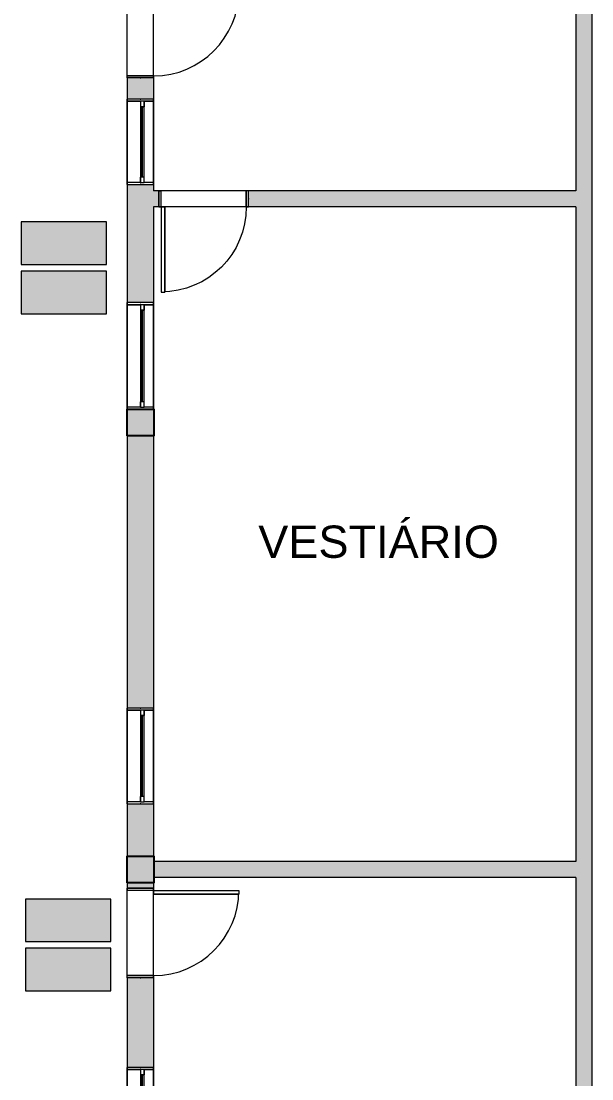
# Model space of a CAD drawing. Header units: metres. Extents: x 512 to 829, y -209 to 245.
# Drawn here: x 724.45 to 729.81, y -96.14 to -86.21 of the extents above; entities that cross this region are included whole.
import ezdxf

# ---------------------------------------------------------------- set-up
doc = ezdxf.new("R2010")
doc.units = ezdxf.units.M
doc.header["$LTSCALE"] = 0.508
doc.set_wipeout_variables(frame=1)
doc.header["$PDSIZE"] = -2
for name, color, linetype, lineweight in [('CONTORNO', 7, 'Continuous', 15), ('COVID-TAPETE SANITIZANTE', 20, 'Continuous', 5), ('Dimensões', 7, 'Continuous', 5), ('None', 7, 'Continuous', 5), ('NãoImprimir', 7, 'Continuous', 5), ('Peitoris', 2, 'Continuous', 5), ('Telhado-Princ', 7, 'Continuous', 5)]:
    doc.layers.add(name, color=color, linetype=linetype, lineweight=lineweight)
doc.styles.add('Arial', font='arial.ttf')

# ---------------------------------------------------------------- blocks, each defined once
blk = doc.blocks.new('Grupo-1800')
at = {"color": 7, "linetype": 'Continuous', "lineweight": 5}
for points in [[(-0.5, 0.125), (-0.48095, 0.125), (-0.48095, -0.125), (-0.5, -0.125)], [(0.48095, 0.125), (0.5, 0.125), (0.5, -0.125), (0.48095, -0.125)]]:
    blk.add_wipeout(points, dxfattribs=at).dxf.layer = 'None'
at = {"layer": 'None', "color": 7, "linetype": 'Continuous', "lineweight": 5}
for points in [[(-0.5, 0.125), (-0.48095, 0.125), (-0.48095, -0.125), (-0.5, -0.125)], [(0.48095, 0.125), (0.5, 0.125), (0.5, -0.125), (0.48095, -0.125)]]:
    blk.add_lwpolyline(points, close=True, dxfattribs=at)
blk = doc.blocks.new('Grupo-1801')
at = {"layer": 'None', "color": 7}
blk.add_blockref('Grupo-1800', (0, 0), dxfattribs=at)
at = {"layer": 'None', "color": 7, "linetype": 'Continuous', "lineweight": 5}
for p, q in [((-0.5, 0.125), (-0.48095, 0.125)), ((-0.48095, 0.125), (-0.48095, -0.125)), ((0.5, 0.125), (0.48095, 0.125)), ((0.48095, 0.125), (0.48095, -0.125)), ((-0.5, -0.125), (-0.48095, -0.125)), ((0.5, -0.125), (0.48095, -0.125))]:
    blk.add_line(p, q, dxfattribs=at)
blk = doc.blocks.new('Grupo-1802')
at = {"layer": 'None', "color": 7, "linetype": 'Continuous', "lineweight": 5}
for p, q in [((-0.48095, 0.034925), (-0.48095, 0)), ((0.48095, 0.034925), (0.48095, 0))]:
    blk.add_line(p, q, dxfattribs=at)
blk = doc.blocks.new('Grupo-1803')
at = {"color": 7, "linetype": 'Continuous', "lineweight": 5}
for points in [[(-0.48095, 0.034925), (-0.43015, 0.034925), (-0.43015, 0), (-0.48095, 0)], [(0.43015, 0.034925), (0.48095, 0.034925), (0.48095, 0), (0.43015, 0)]]:
    blk.add_wipeout(points, dxfattribs=at).dxf.layer = 'None'
at = {"layer": 'None', "color": 7, "linetype": 'Continuous', "lineweight": 5}
for points in [[(-0.48095, 0.034925), (-0.43015, 0.034925), (-0.43015, 0), (-0.48095, 0)], [(0.43015, 0.034925), (0.48095, 0.034925), (0.48095, 0), (0.43015, 0)]]:
    blk.add_lwpolyline(points, close=True, dxfattribs=at)
blk = doc.blocks.new('Grupo-1804')
at = {"layer": 'None', "color": 7}
blk.add_blockref('Grupo-1802', (0, 0), dxfattribs=at)
at = {"color": 7, "linetype": 'Continuous', "lineweight": 5}
blk.add_wipeout([(-0.43015, 0.034925), (0.43015, 0.034925), (0.43015, 0), (-0.43015, 0)], dxfattribs=at).dxf.layer = 'None'
at = {"layer": 'None', "color": 7, "linetype": 'Continuous', "lineweight": 5}
blk.add_lwpolyline([(-0.43015, 0.034925), (0.43015, 0.034925), (0.43015, 0), (-0.43015, 0)], close=True, dxfattribs=at)
at = {"layer": 'None', "color": 7}
blk.add_blockref('Grupo-1803', (0, 0), dxfattribs=at)
at = {"layer": 'None', "color": 7, "linetype": 'Continuous', "lineweight": 5}
for p, q in [((-0.48095, 0.034925), (-0.43015, 0.034925)), ((-0.48095, 0), (-0.43015, 0)), ((-0.43015, 0.034925), (-0.43015, 0)), ((0.48095, 0.034925), (0.43015, 0.034925)), ((0.43015, 0.034925), (0.43015, 0)), ((0.48095, 0), (0.43015, 0))]:
    blk.add_line(p, q, dxfattribs=at)
blk = doc.blocks.new('Grupo-1805')
at = {"color": 7, "linetype": 'Continuous', "lineweight": 9}
blk.add_wipeout([(-0.4301, 0.0181), (0.4301, 0.0181), (0.4301, 0.0168), (-0.4301, 0.0168)], dxfattribs=at).dxf.layer = 'None'
blk = doc.blocks.new('Grupo-1806')
at = {"layer": 'None', "color": 7}
blk.add_blockref('Grupo-1805', (0, 0), dxfattribs=at)
at = {"layer": 'None', "color": 7, "linetype": 'Continuous', "lineweight": 25}
for p, q in [((-0.4301, 0.0181), (0.4301, 0.0181)), ((-0.4301, 0.0168), (0.4301, 0.0168))]:
    blk.add_line(p, q, dxfattribs=at)
blk = doc.blocks.new('Grupo-1807')
at = {"layer": 'None', "color": 7, "linetype": 'Continuous', "lineweight": 20}
for p, q in [((0.5, 0.125), (-0.5, 0.125)), ((0.5, -0.125), (-0.5, -0.125))]:
    blk.add_line(p, q, dxfattribs=at)
blk = doc.blocks.new('Window (2D)-164')
at = {"color": 7, "linetype": 'Continuous', "lineweight": 5}
blk.add_wipeout([(-0.5, 0.125), (0.5, 0.125), (0.5, -0.125), (-0.5, -0.125)], dxfattribs=at).dxf.layer = 'None'
at = {"layer": 'None', "color": 7}
blk.add_blockref('Grupo-1801', (0, 0), dxfattribs=at)
at = {"layer": 'None', "color": 7, "linetype": 'Continuous', "lineweight": 5}
for p, q in [((-0.5, 0.125), (0.5, 0.125)), ((-0.5, -0.125), (0.5, -0.125))]:
    blk.add_line(p, q, dxfattribs=at)
at = {"layer": 'NãoImprimir', "linetype": 'Continuous'}
for p in [(-0.5, 0), (0.5, 0)]:
    blk.add_point(p, dxfattribs=at)
at = {"layer": 'Peitoris'}
blk.add_blockref('Grupo-1804', (0, 0), dxfattribs=at)
blk.add_blockref('Grupo-1806', (0, 0), dxfattribs=at)
at = {"layer": 'Telhado-Princ'}
blk.add_blockref('Grupo-1807', (0, 0), dxfattribs=at)
blk = doc.blocks.new('Grupo-1808')
at = {"color": 7, "linetype": 'Continuous', "lineweight": 5}
for points in [[(-0.4, 0.125), (-0.38095, 0.125), (-0.38095, -0.125), (-0.4, -0.125)], [(0.38095, 0.125), (0.4, 0.125), (0.4, -0.125), (0.38095, -0.125)]]:
    blk.add_wipeout(points, dxfattribs=at).dxf.layer = 'None'
at = {"layer": 'None', "color": 7, "linetype": 'Continuous', "lineweight": 5}
for points in [[(-0.4, 0.125), (-0.38095, 0.125), (-0.38095, -0.125), (-0.4, -0.125)], [(0.38095, 0.125), (0.4, 0.125), (0.4, -0.125), (0.38095, -0.125)]]:
    blk.add_lwpolyline(points, close=True, dxfattribs=at)
blk = doc.blocks.new('Grupo-1809')
at = {"layer": 'None', "color": 7}
blk.add_blockref('Grupo-1808', (0, 0), dxfattribs=at)
at = {"layer": 'None', "color": 7, "linetype": 'Continuous', "lineweight": 5}
for p, q in [((-0.4, 0.125), (-0.38095, 0.125)), ((-0.38095, 0.125), (-0.38095, -0.125)), ((0.4, 0.125), (0.38095, 0.125)), ((0.38095, 0.125), (0.38095, -0.125)), ((-0.4, -0.125), (-0.38095, -0.125)), ((0.4, -0.125), (0.38095, -0.125))]:
    blk.add_line(p, q, dxfattribs=at)
blk = doc.blocks.new('Grupo-1810')
at = {"layer": 'None', "color": 7, "linetype": 'Continuous', "lineweight": 5}
for p, q in [((-0.38095, 0.034925), (-0.38095, 0)), ((0.38095, 0.034925), (0.38095, 0))]:
    blk.add_line(p, q, dxfattribs=at)
blk = doc.blocks.new('Grupo-1811')
at = {"color": 7, "linetype": 'Continuous', "lineweight": 5}
for points in [[(-0.38095, 0.034925), (-0.33015, 0.034925), (-0.33015, 0), (-0.38095, 0)], [(0.33015, 0.034925), (0.38095, 0.034925), (0.38095, 0), (0.33015, 0)]]:
    blk.add_wipeout(points, dxfattribs=at).dxf.layer = 'None'
at = {"layer": 'None', "color": 7, "linetype": 'Continuous', "lineweight": 5}
for points in [[(-0.38095, 0.034925), (-0.33015, 0.034925), (-0.33015, 0), (-0.38095, 0)], [(0.33015, 0.034925), (0.38095, 0.034925), (0.38095, 0), (0.33015, 0)]]:
    blk.add_lwpolyline(points, close=True, dxfattribs=at)
blk = doc.blocks.new('Grupo-1812')
at = {"layer": 'None', "color": 7}
blk.add_blockref('Grupo-1810', (0, 0), dxfattribs=at)
at = {"color": 7, "linetype": 'Continuous', "lineweight": 5}
blk.add_wipeout([(-0.33015, 0.034925), (0.33015, 0.034925), (0.33015, 0), (-0.33015, 0)], dxfattribs=at).dxf.layer = 'None'
at = {"layer": 'None', "color": 7, "linetype": 'Continuous', "lineweight": 5}
blk.add_lwpolyline([(-0.33015, 0.034925), (0.33015, 0.034925), (0.33015, 0), (-0.33015, 0)], close=True, dxfattribs=at)
at = {"layer": 'None', "color": 7}
blk.add_blockref('Grupo-1811', (0, 0), dxfattribs=at)
at = {"layer": 'None', "color": 7, "linetype": 'Continuous', "lineweight": 5}
for p, q in [((-0.38095, 0.034925), (-0.33015, 0.034925)), ((-0.38095, 0), (-0.33015, 0)), ((-0.33015, 0.034925), (-0.33015, 0)), ((0.38095, 0.034925), (0.33015, 0.034925)), ((0.33015, 0.034925), (0.33015, 0)), ((0.38095, 0), (0.33015, 0))]:
    blk.add_line(p, q, dxfattribs=at)
blk = doc.blocks.new('Grupo-1813')
at = {"color": 7, "linetype": 'Continuous', "lineweight": 9}
blk.add_wipeout([(-0.3301, 0.0181), (0.3301, 0.0181), (0.3301, 0.0168), (-0.3301, 0.0168)], dxfattribs=at).dxf.layer = 'None'
blk = doc.blocks.new('Grupo-1814')
at = {"layer": 'None', "color": 7}
blk.add_blockref('Grupo-1813', (0, 0), dxfattribs=at)
at = {"layer": 'None', "color": 7, "linetype": 'Continuous', "lineweight": 25}
for p, q in [((-0.3301, 0.0181), (0.3301, 0.0181)), ((-0.3301, 0.0168), (0.3301, 0.0168))]:
    blk.add_line(p, q, dxfattribs=at)
blk = doc.blocks.new('Grupo-1815')
at = {"layer": 'None', "color": 7, "linetype": 'Continuous', "lineweight": 20}
for p, q in [((0.4, 0.125), (-0.4, 0.125)), ((0.4, -0.125), (-0.4, -0.125))]:
    blk.add_line(p, q, dxfattribs=at)
blk = doc.blocks.new('Window (2D)-165')
at = {"color": 7, "linetype": 'Continuous', "lineweight": 5}
blk.add_wipeout([(-0.4, 0.125), (0.4, 0.125), (0.4, -0.125), (-0.4, -0.125)], dxfattribs=at).dxf.layer = 'None'
at = {"layer": 'None', "color": 7}
blk.add_blockref('Grupo-1809', (0, 0), dxfattribs=at)
at = {"layer": 'None', "color": 7, "linetype": 'Continuous', "lineweight": 5}
for p, q in [((-0.4, 0.125), (0.4, 0.125)), ((-0.4, -0.125), (0.4, -0.125))]:
    blk.add_line(p, q, dxfattribs=at)
at = {"layer": 'NãoImprimir', "linetype": 'Continuous'}
for p in [(-0.4, 0), (0.4, 0)]:
    blk.add_point(p, dxfattribs=at)
at = {"layer": 'Peitoris'}
blk.add_blockref('Grupo-1812', (0, 0), dxfattribs=at)
blk.add_blockref('Grupo-1814', (0, 0), dxfattribs=at)
at = {"layer": 'Telhado-Princ'}
blk.add_blockref('Grupo-1815', (0, 0), dxfattribs=at)
blk = doc.blocks.new('Grupo-1816')
at = {"color": 7, "linetype": 'Continuous', "lineweight": 5}
for points in [[(-0.45, 0.125), (-0.43095, 0.125), (-0.43095, -0.125), (-0.45, -0.125)], [(0.43095, 0.125), (0.45, 0.125), (0.45, -0.125), (0.43095, -0.125)]]:
    blk.add_wipeout(points, dxfattribs=at).dxf.layer = 'None'
at = {"layer": 'None', "color": 7, "linetype": 'Continuous', "lineweight": 5}
for points in [[(-0.45, 0.125), (-0.43095, 0.125), (-0.43095, -0.125), (-0.45, -0.125)], [(0.43095, 0.125), (0.45, 0.125), (0.45, -0.125), (0.43095, -0.125)]]:
    blk.add_lwpolyline(points, close=True, dxfattribs=at)
blk = doc.blocks.new('Grupo-1817')
at = {"layer": 'None', "color": 7}
blk.add_blockref('Grupo-1816', (0, 0), dxfattribs=at)
at = {"layer": 'None', "color": 7, "linetype": 'Continuous', "lineweight": 5}
for p, q in [((-0.45, 0.125), (-0.43095, 0.125)), ((-0.43095, 0.125), (-0.43095, -0.125)), ((0.45, 0.125), (0.43095, 0.125)), ((0.43095, 0.125), (0.43095, -0.125)), ((-0.45, -0.125), (-0.43095, -0.125)), ((0.45, -0.125), (0.43095, -0.125))]:
    blk.add_line(p, q, dxfattribs=at)
blk = doc.blocks.new('Grupo-1818')
at = {"layer": 'None', "color": 7, "linetype": 'Continuous', "lineweight": 5}
for p, q in [((-0.43095, 0.034925), (-0.43095, 0)), ((0.43095, 0.034925), (0.43095, 0))]:
    blk.add_line(p, q, dxfattribs=at)
blk = doc.blocks.new('Grupo-1819')
at = {"color": 7, "linetype": 'Continuous', "lineweight": 5}
for points in [[(-0.43095, 0.034925), (-0.38015, 0.034925), (-0.38015, 0), (-0.43095, 0)], [(0.38015, 0.034925), (0.43095, 0.034925), (0.43095, 0), (0.38015, 0)]]:
    blk.add_wipeout(points, dxfattribs=at).dxf.layer = 'None'
at = {"layer": 'None', "color": 7, "linetype": 'Continuous', "lineweight": 5}
for points in [[(-0.43095, 0.034925), (-0.38015, 0.034925), (-0.38015, 0), (-0.43095, 0)], [(0.38015, 0.034925), (0.43095, 0.034925), (0.43095, 0), (0.38015, 0)]]:
    blk.add_lwpolyline(points, close=True, dxfattribs=at)
blk = doc.blocks.new('Grupo-1820')
at = {"layer": 'None', "color": 7}
blk.add_blockref('Grupo-1818', (0, 0), dxfattribs=at)
at = {"color": 7, "linetype": 'Continuous', "lineweight": 5}
blk.add_wipeout([(-0.38015, 0.034925), (0.38015, 0.034925), (0.38015, 0), (-0.38015, 0)], dxfattribs=at).dxf.layer = 'None'
at = {"layer": 'None', "color": 7, "linetype": 'Continuous', "lineweight": 5}
blk.add_lwpolyline([(-0.38015, 0.034925), (0.38015, 0.034925), (0.38015, 0), (-0.38015, 0)], close=True, dxfattribs=at)
at = {"layer": 'None', "color": 7}
blk.add_blockref('Grupo-1819', (0, 0), dxfattribs=at)
at = {"layer": 'None', "color": 7, "linetype": 'Continuous', "lineweight": 5}
for p, q in [((-0.43095, 0.034925), (-0.38015, 0.034925)), ((-0.43095, 0), (-0.38015, 0)), ((-0.38015, 0.034925), (-0.38015, 0)), ((0.43095, 0.034925), (0.38015, 0.034925)), ((0.38015, 0.034925), (0.38015, 0)), ((0.43095, 0), (0.38015, 0))]:
    blk.add_line(p, q, dxfattribs=at)
blk = doc.blocks.new('Grupo-1821')
at = {"color": 7, "linetype": 'Continuous', "lineweight": 9}
blk.add_wipeout([(-0.3801, 0.0181), (0.3801, 0.0181), (0.3801, 0.0168), (-0.3801, 0.0168)], dxfattribs=at).dxf.layer = 'None'
blk = doc.blocks.new('Grupo-1822')
at = {"layer": 'None', "color": 7}
blk.add_blockref('Grupo-1821', (0, 0), dxfattribs=at)
at = {"layer": 'None', "color": 7, "linetype": 'Continuous', "lineweight": 25}
for p, q in [((-0.3801, 0.0181), (0.3801, 0.0181)), ((-0.3801, 0.0168), (0.3801, 0.0168))]:
    blk.add_line(p, q, dxfattribs=at)
blk = doc.blocks.new('Grupo-1823')
at = {"layer": 'None', "color": 7, "linetype": 'Continuous', "lineweight": 20}
for p, q in [((0.45, 0.125), (-0.45, 0.125)), ((0.45, -0.125), (-0.45, -0.125))]:
    blk.add_line(p, q, dxfattribs=at)
blk = doc.blocks.new('Window (2D)-166')
at = {"color": 7, "linetype": 'Continuous', "lineweight": 5}
blk.add_wipeout([(-0.45, 0.125), (0.45, 0.125), (0.45, -0.125), (-0.45, -0.125)], dxfattribs=at).dxf.layer = 'None'
at = {"layer": 'None', "color": 7}
blk.add_blockref('Grupo-1817', (0, 0), dxfattribs=at)
at = {"layer": 'None', "color": 7, "linetype": 'Continuous', "lineweight": 5}
for p, q in [((-0.45, 0.125), (0.45, 0.125)), ((-0.45, -0.125), (0.45, -0.125))]:
    blk.add_line(p, q, dxfattribs=at)
at = {"layer": 'NãoImprimir', "linetype": 'Continuous'}
for p in [(-0.45, 0), (0.45, 0)]:
    blk.add_point(p, dxfattribs=at)
at = {"layer": 'Peitoris'}
blk.add_blockref('Grupo-1820', (0, 0), dxfattribs=at)
blk.add_blockref('Grupo-1822', (0, 0), dxfattribs=at)
at = {"layer": 'Telhado-Princ'}
blk.add_blockref('Grupo-1823', (0, 0), dxfattribs=at)
blk = doc.blocks.new('Grupo-1824')
at = {"layer": 'None', "color": 7, "linetype": 'Continuous', "lineweight": 5}
for p, q in [((-0.42, 0.125), (-0.42, -0.125)), ((0.42, 0.125), (0.42, -0.125))]:
    blk.add_line(p, q, dxfattribs=at)
blk = doc.blocks.new('Grupo-1825')
at = {"color": 7, "linetype": 'Continuous', "lineweight": 5}
for points in [[(-0.42, 0.125), (-0.4, 0.125), (-0.4, -0.125), (-0.42, -0.125)], [(0.4, 0.125), (0.42, 0.125), (0.42, -0.125), (0.4, -0.125)]]:
    blk.add_wipeout(points, dxfattribs=at).dxf.layer = 'None'
at = {"layer": 'None', "color": 7, "linetype": 'Continuous', "lineweight": 5}
for points in [[(-0.42, 0.125), (-0.4, 0.125), (-0.4, -0.125), (-0.42, -0.125)], [(0.4, 0.125), (0.42, 0.125), (0.42, -0.125), (0.4, -0.125)]]:
    blk.add_lwpolyline(points, close=True, dxfattribs=at)
blk = doc.blocks.new('Grupo-1826')
at = {"layer": 'None', "color": 7}
blk.add_blockref('Grupo-1824', (0, 0), dxfattribs=at)
blk.add_blockref('Grupo-1825', (0, 0), dxfattribs=at)
at = {"layer": 'None', "color": 7, "linetype": 'Continuous', "lineweight": 5}
for p, q in [((-0.42, 0.125), (-0.4, 0.125)), ((-0.4, 0.125), (-0.4, -0.125)), ((0.42, 0.125), (0.4, 0.125)), ((0.4, 0.125), (0.4, -0.125)), ((-0.42, -0.125), (-0.4, -0.125)), ((0.42, -0.125), (0.4, -0.125))]:
    blk.add_line(p, q, dxfattribs=at)
blk = doc.blocks.new('Grupo-1827')
at = {"layer": 'None', "color": 7, "linetype": 'Continuous', "lineweight": 5}
blk.add_arc((-0.4, 0.125), 0.8, 0, 90, dxfattribs=at)
blk = doc.blocks.new('Grupo-1828')
at = {"color": 7, "linetype": 'Continuous', "lineweight": 5}
blk.add_wipeout([(-0.4, 0.125), (-0.4, 0.925), (-0.365, 0.925), (-0.365, 0.125)], dxfattribs=at).dxf.layer = 'None'
at = {"layer": 'None', "color": 7, "linetype": 'Continuous', "lineweight": 5}
blk.add_lwpolyline([(-0.4, 0.125), (-0.4, 0.925), (-0.365, 0.925), (-0.365, 0.125)], close=True, dxfattribs=at)
blk = doc.blocks.new('Grupo-1829')
at = {"layer": 'None', "color": 7}
blk.add_blockref('Grupo-1828', (0, 0), dxfattribs=at)
at = {"layer": 'None', "color": 7, "linetype": 'Continuous', "lineweight": 5}
for p, q in [((-0.4, 0.125), (-0.4, 0.925)), ((-0.4, 0.925), (-0.365, 0.925)), ((-0.365, 0.125), (-0.365, 0.925)), ((-0.4, 0.125), (-0.365, 0.125))]:
    blk.add_line(p, q, dxfattribs=at)
blk = doc.blocks.new('Grupo-1830')
at = {"layer": 'Peitoris', "color": 7}
blk.add_blockref('Grupo-1829', (0, 0), dxfattribs=at)
blk = doc.blocks.new('Grupo-1831')
at = {"layer": 'None', "color": 7, "linetype": 'Continuous', "lineweight": 5}
for p, q in [((0.42, 0.125), (-0.42, 0.125)), ((0.42, -0.125), (-0.42, -0.125))]:
    blk.add_line(p, q, dxfattribs=at)
blk = doc.blocks.new('Door (2D)-58')
at = {"layer": 'None', "color": 7}
blk.add_blockref('Grupo-1826', (0, 0), dxfattribs=at)
at = {"layer": 'NãoImprimir', "color": 7, "linetype": 'Continuous', "lineweight": 5}
for p in [(-0.42, 0), (0.42, 0)]:
    blk.add_point(p, dxfattribs=at)
at = {"layer": 'Peitoris', "color": 7}
blk.add_blockref('Grupo-1827', (0, 0), dxfattribs=at)
at = {"layer": 'None', "color": 7}
blk.add_blockref('Grupo-1830', (0, 0), dxfattribs=at)
at = {"layer": 'Telhado-Princ', "color": 7}
blk.add_blockref('Grupo-1831', (0, 0), dxfattribs=at)
blk = doc.blocks.new('Grupo-1840')
at = {"layer": 'None', "color": 7, "linetype": 'Continuous', "lineweight": 5}
for p, q in [((-0.42, 0.125), (-0.42, -0.125)), ((0.42, 0.125), (0.42, -0.125))]:
    blk.add_line(p, q, dxfattribs=at)
blk = doc.blocks.new('Grupo-1841')
at = {"color": 7, "linetype": 'Continuous', "lineweight": 5}
for points in [[(-0.42, 0.125), (-0.4, 0.125), (-0.4, -0.125), (-0.42, -0.125)], [(0.4, 0.125), (0.42, 0.125), (0.42, -0.125), (0.4, -0.125)]]:
    blk.add_wipeout(points, dxfattribs=at).dxf.layer = 'None'
at = {"layer": 'None', "color": 7, "linetype": 'Continuous', "lineweight": 5}
for points in [[(-0.42, 0.125), (-0.4, 0.125), (-0.4, -0.125), (-0.42, -0.125)], [(0.4, 0.125), (0.42, 0.125), (0.42, -0.125), (0.4, -0.125)]]:
    blk.add_lwpolyline(points, close=True, dxfattribs=at)
blk = doc.blocks.new('Grupo-1842')
at = {"layer": 'None', "color": 7}
blk.add_blockref('Grupo-1840', (0, 0), dxfattribs=at)
blk.add_blockref('Grupo-1841', (0, 0), dxfattribs=at)
at = {"layer": 'None', "color": 7, "linetype": 'Continuous', "lineweight": 5}
for p, q in [((-0.42, 0.125), (-0.4, 0.125)), ((-0.4, 0.125), (-0.4, -0.125)), ((0.42, 0.125), (0.4, 0.125)), ((0.4, 0.125), (0.4, -0.125)), ((-0.42, -0.125), (-0.4, -0.125)), ((0.42, -0.125), (0.4, -0.125))]:
    blk.add_line(p, q, dxfattribs=at)
blk = doc.blocks.new('Grupo-1843')
at = {"layer": 'None', "color": 7, "linetype": 'Continuous', "lineweight": 5}
blk.add_arc((-0.4, 0.125), 0.8, 0, 90, dxfattribs=at)
blk = doc.blocks.new('Grupo-1844')
at = {"color": 7, "linetype": 'Continuous', "lineweight": 5}
blk.add_wipeout([(-0.4, 0.125), (-0.4, 0.925), (-0.365, 0.925), (-0.365, 0.125)], dxfattribs=at).dxf.layer = 'None'
at = {"layer": 'None', "color": 7, "linetype": 'Continuous', "lineweight": 5}
blk.add_lwpolyline([(-0.4, 0.125), (-0.4, 0.925), (-0.365, 0.925), (-0.365, 0.125)], close=True, dxfattribs=at)
blk = doc.blocks.new('Grupo-1845')
at = {"layer": 'None', "color": 7}
blk.add_blockref('Grupo-1844', (0, 0), dxfattribs=at)
at = {"layer": 'None', "color": 7, "linetype": 'Continuous', "lineweight": 5}
for p, q in [((-0.4, 0.125), (-0.4, 0.925)), ((-0.4, 0.925), (-0.365, 0.925)), ((-0.365, 0.125), (-0.365, 0.925)), ((-0.4, 0.125), (-0.365, 0.125))]:
    blk.add_line(p, q, dxfattribs=at)
blk = doc.blocks.new('Grupo-1846')
at = {"layer": 'Peitoris', "color": 7}
blk.add_blockref('Grupo-1845', (0, 0), dxfattribs=at)
blk = doc.blocks.new('Grupo-1847')
at = {"layer": 'None', "color": 7, "linetype": 'Continuous', "lineweight": 5}
for p, q in [((0.42, 0.125), (-0.42, 0.125)), ((0.42, -0.125), (-0.42, -0.125))]:
    blk.add_line(p, q, dxfattribs=at)
blk = doc.blocks.new('Door (2D)-60')
at = {"layer": 'None', "color": 7}
blk.add_blockref('Grupo-1842', (0, 0), dxfattribs=at)
at = {"layer": 'NãoImprimir', "color": 7, "linetype": 'Continuous', "lineweight": 5}
for p in [(-0.42, 0), (0.42, 0)]:
    blk.add_point(p, dxfattribs=at)
at = {"layer": 'Peitoris', "color": 7}
blk.add_blockref('Grupo-1843', (0, 0), dxfattribs=at)
at = {"layer": 'None', "color": 7}
blk.add_blockref('Grupo-1846', (0, 0), dxfattribs=at)
at = {"layer": 'Telhado-Princ', "color": 7}
blk.add_blockref('Grupo-1847', (0, 0), dxfattribs=at)
blk = doc.blocks.new('Grupo-1848')
at = {"color": 7, "linetype": 'Continuous', "lineweight": 5}
for points in [[(-0.4, 0.125), (-0.38095, 0.125), (-0.38095, -0.125), (-0.4, -0.125)], [(0.38095, 0.125), (0.4, 0.125), (0.4, -0.125), (0.38095, -0.125)]]:
    blk.add_wipeout(points, dxfattribs=at).dxf.layer = 'None'
at = {"layer": 'None', "color": 7, "linetype": 'Continuous', "lineweight": 5}
for points in [[(-0.4, 0.125), (-0.38095, 0.125), (-0.38095, -0.125), (-0.4, -0.125)], [(0.38095, 0.125), (0.4, 0.125), (0.4, -0.125), (0.38095, -0.125)]]:
    blk.add_lwpolyline(points, close=True, dxfattribs=at)
blk = doc.blocks.new('Grupo-1849')
at = {"layer": 'None', "color": 7}
blk.add_blockref('Grupo-1848', (0, 0), dxfattribs=at)
at = {"layer": 'None', "color": 7, "linetype": 'Continuous', "lineweight": 5}
for p, q in [((-0.4, 0.125), (-0.38095, 0.125)), ((-0.38095, 0.125), (-0.38095, -0.125)), ((0.4, 0.125), (0.38095, 0.125)), ((0.38095, 0.125), (0.38095, -0.125)), ((-0.4, -0.125), (-0.38095, -0.125)), ((0.4, -0.125), (0.38095, -0.125))]:
    blk.add_line(p, q, dxfattribs=at)
blk = doc.blocks.new('Grupo-1850')
at = {"layer": 'None', "color": 7, "linetype": 'Continuous', "lineweight": 5}
for p, q in [((-0.38095, 0.034925), (-0.38095, 0)), ((0.38095, 0.034925), (0.38095, 0))]:
    blk.add_line(p, q, dxfattribs=at)
blk = doc.blocks.new('Grupo-1851')
at = {"color": 7, "linetype": 'Continuous', "lineweight": 5}
for points in [[(-0.38095, 0.034925), (-0.33015, 0.034925), (-0.33015, 0), (-0.38095, 0)], [(0.33015, 0.034925), (0.38095, 0.034925), (0.38095, 0), (0.33015, 0)]]:
    blk.add_wipeout(points, dxfattribs=at).dxf.layer = 'None'
at = {"layer": 'None', "color": 7, "linetype": 'Continuous', "lineweight": 5}
for points in [[(-0.38095, 0.034925), (-0.33015, 0.034925), (-0.33015, 0), (-0.38095, 0)], [(0.33015, 0.034925), (0.38095, 0.034925), (0.38095, 0), (0.33015, 0)]]:
    blk.add_lwpolyline(points, close=True, dxfattribs=at)
blk = doc.blocks.new('Grupo-1852')
at = {"layer": 'None', "color": 7}
blk.add_blockref('Grupo-1850', (0, 0), dxfattribs=at)
at = {"color": 7, "linetype": 'Continuous', "lineweight": 5}
blk.add_wipeout([(-0.33015, 0.034925), (0.33015, 0.034925), (0.33015, 0), (-0.33015, 0)], dxfattribs=at).dxf.layer = 'None'
at = {"layer": 'None', "color": 7, "linetype": 'Continuous', "lineweight": 5}
blk.add_lwpolyline([(-0.33015, 0.034925), (0.33015, 0.034925), (0.33015, 0), (-0.33015, 0)], close=True, dxfattribs=at)
at = {"layer": 'None', "color": 7}
blk.add_blockref('Grupo-1851', (0, 0), dxfattribs=at)
at = {"layer": 'None', "color": 7, "linetype": 'Continuous', "lineweight": 5}
for p, q in [((-0.38095, 0.034925), (-0.33015, 0.034925)), ((-0.38095, 0), (-0.33015, 0)), ((-0.33015, 0.034925), (-0.33015, 0)), ((0.38095, 0.034925), (0.33015, 0.034925)), ((0.33015, 0.034925), (0.33015, 0)), ((0.38095, 0), (0.33015, 0))]:
    blk.add_line(p, q, dxfattribs=at)
blk = doc.blocks.new('Grupo-1853')
at = {"color": 7, "linetype": 'Continuous', "lineweight": 9}
blk.add_wipeout([(-0.3301, 0.0181), (0.3301, 0.0181), (0.3301, 0.0168), (-0.3301, 0.0168)], dxfattribs=at).dxf.layer = 'None'
blk = doc.blocks.new('Grupo-1854')
at = {"layer": 'None', "color": 7}
blk.add_blockref('Grupo-1853', (0, 0), dxfattribs=at)
at = {"layer": 'None', "color": 7, "linetype": 'Continuous', "lineweight": 25}
for p, q in [((-0.3301, 0.0181), (0.3301, 0.0181)), ((-0.3301, 0.0168), (0.3301, 0.0168))]:
    blk.add_line(p, q, dxfattribs=at)
blk = doc.blocks.new('Grupo-1855')
at = {"layer": 'None', "color": 7, "linetype": 'Continuous', "lineweight": 20}
for p, q in [((0.4, 0.125), (-0.4, 0.125)), ((0.4, -0.125), (-0.4, -0.125))]:
    blk.add_line(p, q, dxfattribs=at)
blk = doc.blocks.new('Window (2D)-167')
at = {"color": 7, "linetype": 'Continuous', "lineweight": 5}
blk.add_wipeout([(-0.4, 0.125), (0.4, 0.125), (0.4, -0.125), (-0.4, -0.125)], dxfattribs=at).dxf.layer = 'None'
at = {"layer": 'None', "color": 7}
blk.add_blockref('Grupo-1849', (0, 0), dxfattribs=at)
at = {"layer": 'None', "color": 7, "linetype": 'Continuous', "lineweight": 5}
for p, q in [((-0.4, 0.125), (0.4, 0.125)), ((-0.4, -0.125), (0.4, -0.125))]:
    blk.add_line(p, q, dxfattribs=at)
at = {"layer": 'NãoImprimir', "linetype": 'Continuous'}
for p in [(-0.4, 0), (0.4, 0)]:
    blk.add_point(p, dxfattribs=at)
at = {"layer": 'Peitoris'}
blk.add_blockref('Grupo-1852', (0, 0), dxfattribs=at)
blk.add_blockref('Grupo-1854', (0, 0), dxfattribs=at)
at = {"layer": 'Telhado-Princ'}
blk.add_blockref('Grupo-1855', (0, 0), dxfattribs=at)
blk = doc.blocks.new('Grupo-1873')
at = {"layer": 'None', "color": 7, "linetype": 'Continuous', "lineweight": 5}
for p, q in [((-0.42, 0.075), (-0.42, -0.075)), ((0.42, 0.075), (0.42, -0.075))]:
    blk.add_line(p, q, dxfattribs=at)
blk = doc.blocks.new('Grupo-1874')
at = {"color": 7, "linetype": 'Continuous', "lineweight": 5}
for points in [[(-0.42, 0.075), (-0.4, 0.075), (-0.4, -0.075), (-0.42, -0.075)], [(0.4, 0.075), (0.42, 0.075), (0.42, -0.075), (0.4, -0.075)]]:
    blk.add_wipeout(points, dxfattribs=at).dxf.layer = 'None'
at = {"layer": 'None', "color": 7, "linetype": 'Continuous', "lineweight": 5}
for points in [[(-0.42, 0.075), (-0.4, 0.075), (-0.4, -0.075), (-0.42, -0.075)], [(0.4, 0.075), (0.42, 0.075), (0.42, -0.075), (0.4, -0.075)]]:
    blk.add_lwpolyline(points, close=True, dxfattribs=at)
blk = doc.blocks.new('Grupo-1875')
at = {"layer": 'None', "color": 7}
blk.add_blockref('Grupo-1873', (0, 0), dxfattribs=at)
blk.add_blockref('Grupo-1874', (0, 0), dxfattribs=at)
at = {"layer": 'None', "color": 7, "linetype": 'Continuous', "lineweight": 5}
for p, q in [((-0.42, 0.075), (-0.4, 0.075)), ((-0.4, 0.075), (-0.4, -0.075)), ((0.42, 0.075), (0.4, 0.075)), ((0.4, 0.075), (0.4, -0.075)), ((-0.42, -0.075), (-0.4, -0.075)), ((0.42, -0.075), (0.4, -0.075))]:
    blk.add_line(p, q, dxfattribs=at)
blk = doc.blocks.new('Grupo-1876')
at = {"layer": 'None', "color": 7, "linetype": 'Continuous', "lineweight": 5}
blk.add_arc((-0.4, 0.075), 0.8, 0, 90, dxfattribs=at)
blk = doc.blocks.new('Grupo-1877')
at = {"color": 7, "linetype": 'Continuous', "lineweight": 5}
blk.add_wipeout([(-0.4, 0.075), (-0.4, 0.875), (-0.365, 0.875), (-0.365, 0.075)], dxfattribs=at).dxf.layer = 'None'
at = {"layer": 'None', "color": 7, "linetype": 'Continuous', "lineweight": 5}
blk.add_lwpolyline([(-0.4, 0.075), (-0.4, 0.875), (-0.365, 0.875), (-0.365, 0.075)], close=True, dxfattribs=at)
blk = doc.blocks.new('Grupo-1878')
at = {"layer": 'None', "color": 7}
blk.add_blockref('Grupo-1877', (0, 0), dxfattribs=at)
at = {"layer": 'None', "color": 7, "linetype": 'Continuous', "lineweight": 5}
for p, q in [((-0.4, 0.075), (-0.4, 0.875)), ((-0.4, 0.875), (-0.365, 0.875)), ((-0.365, 0.075), (-0.365, 0.875)), ((-0.4, 0.075), (-0.365, 0.075))]:
    blk.add_line(p, q, dxfattribs=at)
blk = doc.blocks.new('Grupo-1879')
at = {"layer": 'Peitoris', "color": 7}
blk.add_blockref('Grupo-1878', (0, 0), dxfattribs=at)
blk = doc.blocks.new('Grupo-1880')
at = {"layer": 'None', "color": 7, "linetype": 'Continuous', "lineweight": 5}
for p, q in [((0.42, 0.075), (-0.42, 0.075)), ((0.42, -0.075), (-0.42, -0.075))]:
    blk.add_line(p, q, dxfattribs=at)
blk = doc.blocks.new('Door (2D)-61')
at = {"layer": 'None', "color": 7}
blk.add_blockref('Grupo-1875', (0, 0), dxfattribs=at)
at = {"layer": 'NãoImprimir', "color": 7, "linetype": 'Continuous', "lineweight": 5}
for p in [(-0.42, 0), (0.42, 0)]:
    blk.add_point(p, dxfattribs=at)
at = {"layer": 'Peitoris', "color": 7}
blk.add_blockref('Grupo-1876', (0, 0), dxfattribs=at)
at = {"layer": 'None', "color": 7}
blk.add_blockref('Grupo-1879', (0, 0), dxfattribs=at)
at = {"layer": 'Telhado-Princ', "color": 7}
blk.add_blockref('Grupo-1880', (0, 0), dxfattribs=at)
blk = doc.blocks.new('Grupo-1888')
at = {"layer": 'None', "linetype": 'Continuous', "lineweight": 0}
for points in [[(7.0663, 8.9225), (7.0663, 9.1725), (7.3163, 9.1725), (7.3163, 8.9225)], [(7.0663, 4.7225), (7.0663, 4.9725), (7.3163, 4.9725), (7.3163, 4.7225)]]:
    blk.add_hatch(color=255, dxfattribs=at).paths.add_polyline_path(points)
at = {"layer": 'None', "color": 7, "linetype": 'Continuous', "lineweight": 25}
for points in [[(7.0663, 8.9225), (7.0663, 9.1725), (7.3163, 9.1725), (7.3163, 8.9225)], [(7.0663, 4.7225), (7.0663, 4.9725), (7.3163, 4.9725), (7.3163, 4.7225)]]:
    blk.add_lwpolyline(points, close=True, dxfattribs=at)
blk = doc.blocks.new('A$C69c9503b')
at = {"layer": 'Dimensões', "lineweight": 0, "true_color": 0xcd6928}
h = blk.add_hatch(color=32, dxfattribs=at)
h.dxf.hatch_style = 1
h.paths.add_polyline_path([(0, 0), (0.4, 0), (0.4, 0.8), (0, 0.8)])
h = blk.add_hatch(color=32, dxfattribs=at)
h.dxf.hatch_style = 1
h.paths.add_polyline_path([(0.4622, 0), (0.8622, 0), (0.8622, 0.8), (0.4622, 0.8)])
at = {"layer": 'Dimensões', "color": 1, "lineweight": 0}
for points in [[(0, 0), (0.4, 0), (0.4, 0.8), (0, 0.8)], [(0.4622, 0), (0.8622, 0), (0.8622, 0.8), (0.4622, 0.8)]]:
    blk.add_lwpolyline(points, close=True, dxfattribs=at)

msp = doc.modelspace()

# ---------------------------------------------------------------- linework, layer by layer
at = {"layer": 'None', "color": 7, "linetype": 'Continuous', "lineweight": 18}
for p, q in [((729.6595, -81.7243), (729.6595, -87.7992)), ((729.8095, -82.8643), (729.8095, -87.9992)), ((725.4455, -86.7392), (725.4455, -86.9392)), ((725.6955, -86.7392), (725.6955, -86.9392)), ((725.4455, -87.7392), (725.4455, -88.8492)), ((725.6955, -87.7392), (725.6955, -87.7992)), ((725.7455, -87.7992), (725.6955, -87.7992)), ((729.6595, -87.7992), (726.5855, -87.7992)), ((725.6955, -87.9492), (725.6955, -88.8492)), ((725.7455, -87.9492), (725.6955, -87.9492)), ((729.6595, -87.9492), (726.5855, -87.9492)), ((729.6595, -87.9492), (729.6595, -94.0992)), ((729.6595, -87.9492), (729.6595, -87.9992)), ((729.8095, -87.9492), (729.8095, -101.4492)), ((725.4455, -89.8492), (725.4455, -92.6578)), ((725.6955, -89.8492), (725.6955, -92.6578)), ((725.4455, -93.5578), (725.4455, -94.3492)), ((725.6955, -93.5578), (725.6955, -94.0992)), ((729.6595, -94.0992), (725.6955, -94.0992)), ((729.6595, -94.2492), (725.6955, -94.2492)), ((725.6955, -94.2492), (725.6955, -94.3492)), ((729.6595, -94.2492), (729.6595, -98.2992)), ((725.4455, -95.1892), (725.4455, -96.0328)), ((725.6955, -95.1892), (725.6955, -96.0328))]:
    msp.add_line(p, q, dxfattribs=at)
at = {"layer": 'None', "color": 250, "linetype": 'Continuous'}
for points in [[(729.6595, -81.7243), (729.8095, -81.7243), (729.6595, -87.9992), (729.8095, -87.9992)], [(725.4455, -86.7392), (725.6955, -86.7392), (725.4455, -86.9392), (725.6955, -86.9392)], [(725.4455, -87.7392), (725.6955, -87.7392), (725.4455, -88.8492), (725.6955, -88.8492)], [(725.7455, -87.7992), (725.7455, -87.9492), (725.6955, -87.7992), (725.6955, -87.9492)], [(729.6595, -87.7992), (729.6595, -87.9492), (726.5855, -87.7992), (726.5855, -87.9492)], [(729.6595, -87.9492), (729.8095, -87.9492), (729.6595, -101.4492), (729.8095, -101.4492)], [(725.4455, -89.8492), (725.6955, -89.8492), (725.4455, -92.6578), (725.6955, -92.6578)], [(725.4455, -93.5578), (725.6955, -93.5578), (725.4455, -94.3492), (725.6955, -94.3492)], [(729.6595, -94.0992), (729.6595, -94.2492), (725.6955, -94.0992), (725.6955, -94.2492)], [(725.4455, -95.1892), (725.6955, -95.1892), (725.4455, -96.0328), (725.6955, -96.0328)]]:
    msp.add_solid(points, dxfattribs=at)

# ---------------------------------------------------------------- block references
at = {"layer": 'COVID-TAPETE SANITIZANTE', "linetype": 'Continuous', "lineweight": 0, "rotation": 270}
for p in [(724.4514, -88.0911), (724.4921, -94.4503)]:
    msp.add_blockref('A$C69c9503b', p, dxfattribs=at)

# ---------------------------------------------------------------- texts
at = {"layer": 'CONTORNO', "color": 7, "insert": (727.8071, -90.9428), "char_height": 0.30317, "attachment_point": 2, "line_spacing_factor": 0.96736, "style": 'Arial'}
msp.add_mtext('VESTIÁRIO', dxfattribs=at)

# ---------------------------------------------------------------- next in the draw order: block references
at = {"layer": 'None', "color": 7, "rotation": 270}
for name, p in [('Door (2D)-58', (725.5705, -86.3192)), ('Door (2D)-60', (725.5705, -94.7692))]:
    msp.add_blockref(name, p, dxfattribs=at)
at = {"layer": 'None', "color": 7, "xscale": -1}
for name, p, rotation in [('Window (2D)-165', (725.5705, -87.3392), 270), ('Door (2D)-61', (726.1655, -87.8742), 180), ('Window (2D)-164', (725.5705, -89.3492), 270), ('Window (2D)-166', (725.5705, -93.1078), 270), ('Window (2D)-167', (725.5705, -96.4328), 270)]:
    msp.add_blockref(name, p, dxfattribs=dict(at, rotation=rotation))

# ---------------------------------------------------------------- next in the draw order: block references
at = {"layer": 'None', "color": 7}
msp.add_blockref('Grupo-1888', (718.3793, -99.0216), dxfattribs=at)

doc.saveas('drawing.dxf')
